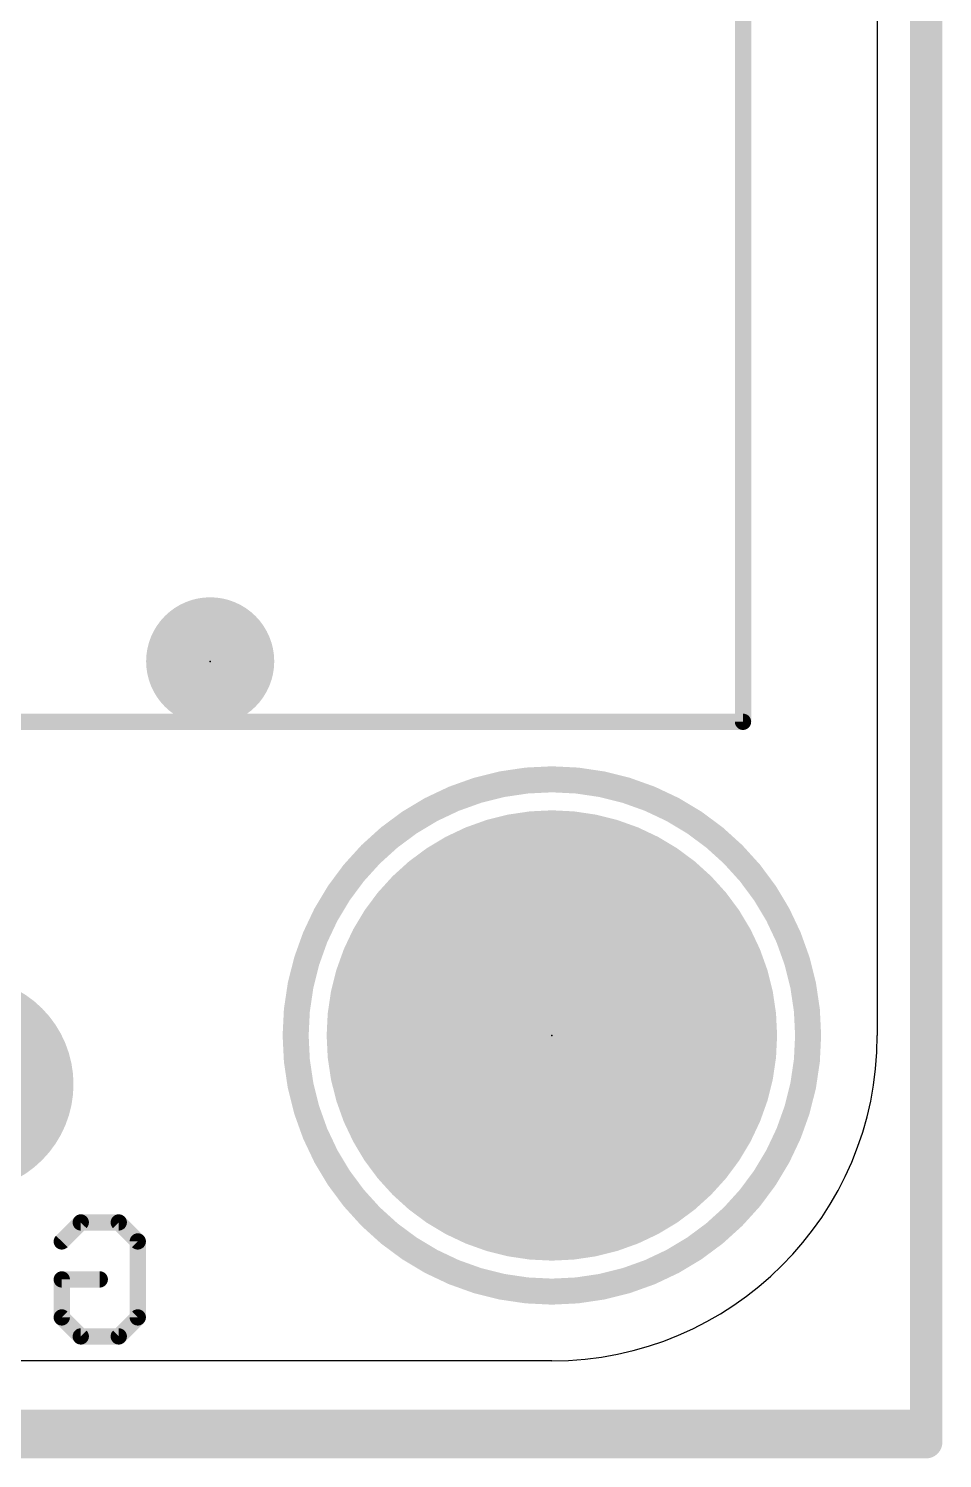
# Model space of a CAD drawing. Extents: x -0.6 to 62.7, y -0.8 to 53.6.
# Drawn here: x 55.61 to 62.74, y -0.76 to 10.4 of the extents above; entities that cross this region are included whole.
import ezdxf

# ---------------------------------------------------------------- set-up
doc = ezdxf.new("R2010")
doc.units = 0
for name, color, linetype in [('1', 12, 'CONTINUOUS'), ('16', 132, 'CONTINUOUS'), ('17', 110, 'CONTINUOUS'), ('20', 53, 'CONTINUOUS'), ('21', 40, 'CONTINUOUS'), ('22', 6, 'CONTINUOUS'), ('23', 40, 'CONTINUOUS')]:
    doc.layers.add(name, color=color, linetype=linetype)

# ---------------------------------------------------------------- blocks, each defined once
blk = doc.blocks.new('ROUNDP')
at = {"const_width": 0.5}
blk.add_lwpolyline([(0, -0.25, 1), (0, 0.25, 1), (0, -0.25)], format="xyb", dxfattribs=at)
blk = doc.blocks.new('PIE')
at = {"const_width": 0.5}
blk.add_lwpolyline([(0, -0.25, 1), (0, 0.25, 1), (0, -0.25)], format="xyb", dxfattribs=at)

msp = doc.modelspace()

# ---------------------------------------------------------------- linework, layer by layer
at = {"layer": '1', "const_width": 0.254}
for points in [[(62.611, -0.508), (62.611, 53.467)], [(-0.508, -0.508), (62.611, -0.508)]]:
    msp.add_lwpolyline(points, dxfattribs=at)
at = {"layer": '1', "const_width": 0.127}
for points in [[(62.5475, -0.508, 1), (62.6745, -0.508)], [(62.611, -0.5715, 1), (62.611, -0.4445)]]:
    msp.add_lwpolyline(points, format="xyb", dxfattribs=at)
at = {"layer": '16', "const_width": 0.254}
for points in [[(62.611, -0.635), (62.611, 53.34)], [(-0.508, -0.635), (62.611, -0.635)]]:
    msp.add_lwpolyline(points, dxfattribs=at)
at = {"layer": '16', "const_width": 0.127}
for points in [[(62.611, -0.6985, 1), (62.611, -0.5715)], [(62.5475, -0.635, 1), (62.6745, -0.635)]]:
    msp.add_lwpolyline(points, format="xyb", dxfattribs=at)
at = {"layer": '20'}
for p, q in [((62.23, 50.038), (62.23, 2.54)), ((59.69, 0), (2.54, 0))]:
    msp.add_line(p, q, dxfattribs=at)
msp.add_arc((59.69, 2.54), 2.54, 270, 0, dxfattribs=at)
at = {"layer": '21', "const_width": 0.2032}
msp.add_lwpolyline([(59.69, 0.54, 1), (59.69, 4.54, 1), (59.69, 0.54)], format="xyb", dxfattribs=at)
at = {"layer": '22', "const_width": 0.127}
for points in [[(61.182, 4.989), (61.182, 47.589)], [(1.182, 4.989), (61.182, 4.989)], [(55.8646, 0.932), (56.0129, 1.0803)], [(56.0129, 1.0803), (56.3095, 1.0803)], [(56.3095, 1.0803), (56.4578, 0.932)], [(56.4578, 0.932), (56.4578, 0.3388)], [(55.8646, 0.3388), (55.8646, 0.6354)], [(55.8646, 0.6354), (56.1612, 0.6354)], [(56.0129, 0.1905), (55.8646, 0.3388)], [(56.4578, 0.3388), (56.3095, 0.1905)], [(56.3095, 0.1905), (56.0129, 0.1905)]]:
    msp.add_lwpolyline(points, dxfattribs=at)
at = {"layer": '22', "const_width": 0.0635}
for points in [[(61.182, 4.9573, 1), (61.182, 5.0207)], [(61.1502, 4.989, 1), (61.2138, 4.989)], [(56.0129, 1.112, 1), (56.0129, 1.0485)], [(56.0354, 1.0578, 1), (55.9904, 1.1027)], [(56.3319, 1.1027, 1), (56.287, 1.0578)], [(56.3095, 1.0485, 1), (56.3095, 1.112)], [(55.8422, 0.9544, 1), (55.8871, 0.9095)], [(56.4895, 0.932, 1), (56.426, 0.932)], [(56.4353, 0.9095, 1), (56.4802, 0.9544)], [(55.8964, 0.6354, 1), (55.8329, 0.6354)], [(55.8646, 0.6671, 1), (55.8646, 0.6036)], [(56.1612, 0.6036, 1), (56.1612, 0.6671)], [(55.8329, 0.3388, 1), (55.8964, 0.3388)], [(55.8871, 0.3612, 1), (55.8422, 0.3163)], [(56.426, 0.3388, 1), (56.4895, 0.3388)], [(56.4802, 0.3163, 1), (56.4353, 0.3612)], [(56.0129, 0.2223, 1), (56.0129, 0.1588)], [(55.9904, 0.168, 1), (56.0354, 0.213)], [(56.287, 0.213, 1), (56.3319, 0.168)], [(56.3095, 0.1588, 1), (56.3095, 0.2223)]]:
    msp.add_lwpolyline(points, format="xyb", dxfattribs=at)
at = {"layer": '23'}
for p in [(57.023, 5.461), (59.69, 2.54)]:
    msp.add_point(p, dxfattribs=at)

# ---------------------------------------------------------------- block references
at = {"layer": '1'}
msp.add_blockref('PIE', (57.023, 5.461), dxfattribs=at)
at = {"layer": '17', "xscale": 3.516, "yscale": 3.516}
msp.add_blockref('ROUNDP', (59.69, 2.54), dxfattribs=at)
msp.add_blockref('ROUNDP', (59.69, 2.54), dxfattribs=at)
at = {"layer": '17', "xscale": 1.6764, "yscale": 1.6764, "rotation": 270}
msp.add_blockref('ROUNDP', (55.118, 2.159), dxfattribs=at)
msp.add_blockref('ROUNDP', (55.118, 2.159), dxfattribs=at)

doc.saveas('drawing.dxf')
